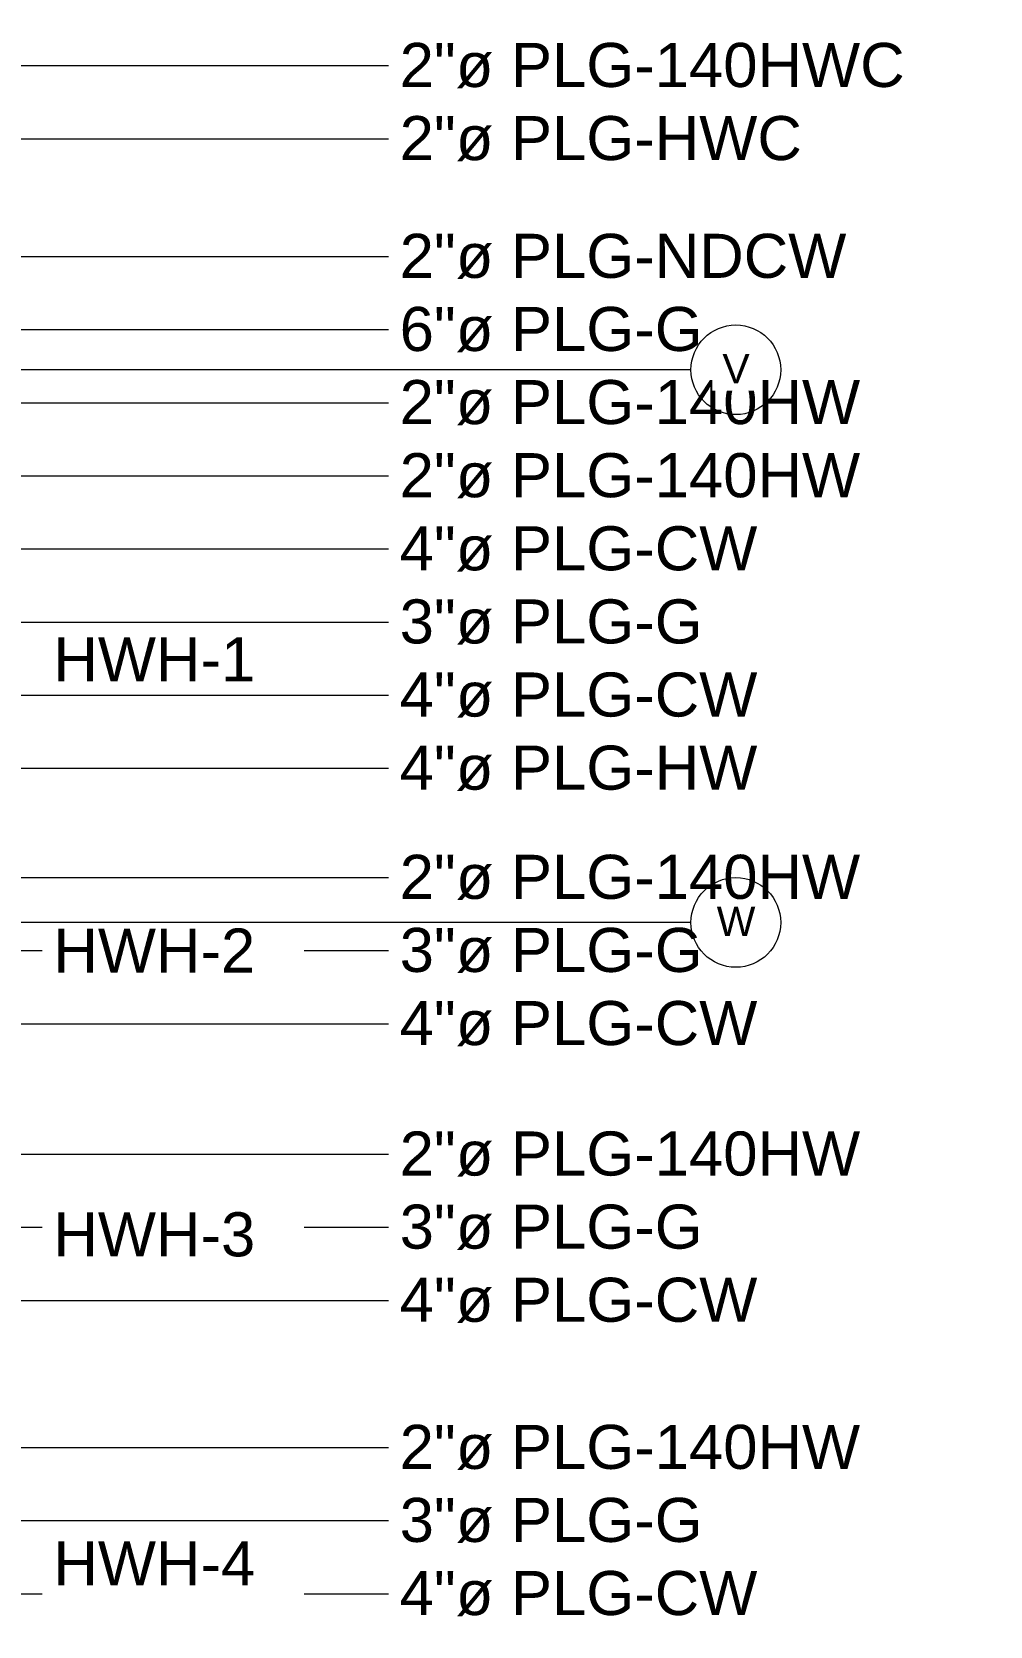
# Model space of a CAD drawing. Header units: inches. Extents: x -3299 to -2222, y -94 to 482.
# Drawn here: x -2350.6 to -2222.4, y 104.8 to 318.2 of the extents above; entities that cross this region are included whole.
import ezdxf

# ---------------------------------------------------------------- set-up
doc = ezdxf.new("R2010")
doc.units = ezdxf.units.IN
doc.header["$MEASUREMENT"] = 0
for name, color, linetype, lineweight in [('G-ANNO-TEXT', 231, 'Continuous', 9), ('P-PIPE-IDEN', 2, 'Continuous', 9), ('S-GRID', 1, 'Continuous', 9), ('S-GRID-IDEN', 1, 'Continuous', 13)]:
    doc.layers.add(name, color=color, linetype=linetype, lineweight=lineweight)
doc.styles.add('Arial', font='arial.ttf', dxfattribs={"height": 5.901198})

# ---------------------------------------------------------------- blocks, each defined once
blk = doc.blocks.new('Grid - 3_16_-139788-Copy of ROOF LEVEL')
at = {"layer": 'S-GRID-IDEN'}
blk.add_circle((0, 0), 0.1875, dxfattribs=at)

msp = doc.modelspace()

# ---------------------------------------------------------------- linework, layer by layer
at = {"layer": 'P-PIPE-IDEN'}
for p, q in [((-2367.33, 313.74), (-2301.36, 313.74)), ((-2366.53, 303.95), (-2301.36, 303.95)), ((-2390.06, 288.17), (-2301.36, 288.17)), ((-2382.55, 278.38), (-2301.36, 278.38)), ((-2377.88, 268.59), (-2301.36, 268.59)), ((-2398.14, 258.8), (-2301.36, 258.8)), ((-2384.87, 249.01), (-2301.36, 249.01)), ((-2382.32, 239.22), (-2301.36, 239.22)), ((-2377.84, 229.43), (-2301.36, 229.43)), ((-2362.44, 219.64), (-2301.36, 219.64)), ((-2392.33, 205.02), (-2301.36, 205.02)), ((-2385.37, 195.23), (-2301.36, 195.23)), ((-2376.52, 185.44), (-2301.36, 185.44)), ((-2394.69, 167.97), (-2301.36, 167.97)), ((-2380.44, 158.18), (-2301.36, 158.18)), ((-2377.1, 148.39), (-2301.36, 148.39)), ((-2394.32, 128.7), (-2301.36, 128.7)), ((-2384.9, 118.91), (-2301.36, 118.91)), ((-2379.34, 109.12), (-2301.36, 109.12))]:
    msp.add_line(p, q, dxfattribs=at)

# ---------------------------------------------------------------- next in the draw order: texts
at = {"layer": 'G-ANNO-TEXT', "char_height": 5.901, "width": 32.04, "attachment_point": 1, "line_spacing_factor": 0.938532, "style": 'Arial', "bg_fill": 3, "box_fill_scale": 1.25, "bg_fill_color": 0, "bg_fill_transparency": 0}
for s, insert in [('HWH-1', (-2347.7, 237.19)), ('HWH-2', (-2347.7, 198.19)), ('HWH-3', (-2347.7, 160.19)), ('HWH-4', (-2347.7, 116.13))]:
    msp.add_mtext(s, dxfattribs=dict(at, insert=insert))
at = {"layer": 'P-PIPE-IDEN', "char_height": 5.901, "width": 14.904, "attachment_point": 1, "line_spacing_factor": 0.938532, "style": 'Arial', "bg_fill": 3, "box_fill_scale": 1.25, "bg_fill_color": 0, "bg_fill_transparency": 0}
for s, insert in [('2"ø', (-2301.36, 306.98)), ('4"ø', (-2301.36, 222.68)), ('4"ø', (-2301.36, 188.48)), ('4"ø', (-2301.36, 151.43)), ('4"ø', (-2301.36, 112.16))]:
    msp.add_mtext(s, dxfattribs=dict(at, insert=insert))

# ---------------------------------------------------------------- next in the draw order: texts
at = {"layer": 'P-PIPE-IDEN', "char_height": 5.901, "attachment_point": 1, "line_spacing_factor": 0.938532, "style": 'Arial', "bg_fill": 3, "box_fill_scale": 1.25, "bg_fill_color": 0, "bg_fill_transparency": 0}
for s, insert, width in [('PLG-HWC', (-2286.47, 306.98), 46.224), ('PLG-HW', (-2286.47, 222.68), 39.168), ('PLG-CW', (-2286.47, 188.48), 39.168), ('PLG-CW', (-2286.47, 151.43), 39.168), ('PLG-CW', (-2286.47, 112.16), 39.168)]:
    msp.add_mtext(s, dxfattribs=dict(at, insert=insert, width=width))

# ---------------------------------------------------------------- next in the draw order: texts
at = {"layer": 'P-PIPE-IDEN', "char_height": 5.901, "width": 14.904, "attachment_point": 1, "line_spacing_factor": 0.938532, "style": 'Arial', "bg_fill": 3, "box_fill_scale": 1.25, "bg_fill_color": 0, "bg_fill_transparency": 0}
for s, insert in [('2"ø', (-2301.36, 316.77)), ('4"ø', (-2301.36, 232.47)), ('3"ø', (-2301.36, 198.27)), ('3"ø', (-2301.36, 161.22)), ('3"ø', (-2301.36, 121.95))]:
    msp.add_mtext(s, dxfattribs=dict(at, insert=insert))

# ---------------------------------------------------------------- next in the draw order: texts
at = {"layer": 'P-PIPE-IDEN', "char_height": 5.901, "attachment_point": 1, "line_spacing_factor": 0.938532, "style": 'Arial', "bg_fill": 3, "box_fill_scale": 1.25, "bg_fill_color": 0, "bg_fill_transparency": 0}
for s, insert, width in [('PLG-140HWC', (-2286.47, 316.77), 62.64), ('PLG-CW', (-2286.47, 232.47), 39.168), ('PLG-G', (-2286.47, 198.27), 30.528), ('PLG-G', (-2286.47, 161.22), 30.528), ('PLG-G', (-2286.47, 121.95), 30.528)]:
    msp.add_mtext(s, dxfattribs=dict(at, insert=insert, width=width))

# ---------------------------------------------------------------- next in the draw order: linework, layer by layer
at = {"layer": 'S-GRID'}
msp.add_line((-2262.38, 199), (-3287, 199), dxfattribs=at)

# ---------------------------------------------------------------- next in the draw order: texts
at = {"layer": 'P-PIPE-IDEN', "char_height": 5.901, "width": 14.904, "attachment_point": 1, "line_spacing_factor": 0.938532, "style": 'Arial', "bg_fill": 3, "box_fill_scale": 1.25, "bg_fill_color": 0, "bg_fill_transparency": 0}
for s, insert in [('3"ø', (-2301.36, 242.26)), ('2"ø', (-2301.36, 208.06)), ('2"ø', (-2301.36, 171.01)), ('2"ø', (-2301.36, 131.73))]:
    msp.add_mtext(s, dxfattribs=dict(at, insert=insert))

# ---------------------------------------------------------------- next in the draw order: texts
at = {"layer": 'P-PIPE-IDEN', "char_height": 5.901, "attachment_point": 1, "line_spacing_factor": 0.938532, "style": 'Arial', "bg_fill": 3, "box_fill_scale": 1.25, "bg_fill_color": 0, "bg_fill_transparency": 0}
for s, insert, width in [('PLG-G', (-2286.47, 242.26), 30.528), ('PLG-140HW', (-2286.47, 208.06), 55.584), ('PLG-140HW', (-2286.47, 171.01), 55.584), ('PLG-140HW', (-2286.47, 131.73), 55.584)]:
    msp.add_mtext(s, dxfattribs=dict(at, insert=insert, width=width))

# ---------------------------------------------------------------- next in the draw order: block references
at = {"layer": 'S-GRID-IDEN', "xscale": 31.99999999999999, "yscale": 31.99999999999999, "zscale": 31.99999999999999, "rotation": 90}
msp.add_blockref('Grid - 3_16_-139788-Copy of ROOF LEVEL', (-2256.38, 199), dxfattribs=at)

# ---------------------------------------------------------------- next in the draw order: texts
at = {"layer": 'P-PIPE-IDEN', "insert": (-2301.36, 252.05), "char_height": 5.901, "width": 14.904, "attachment_point": 1, "line_spacing_factor": 0.938532, "style": 'Arial', "bg_fill": 3, "box_fill_scale": 1.25, "bg_fill_color": 0, "bg_fill_transparency": 0}
msp.add_mtext('4"ø', dxfattribs=at)

# ---------------------------------------------------------------- next in the draw order: texts
at = {"layer": 'P-PIPE-IDEN', "insert": (-2286.47, 252.05), "char_height": 5.901, "width": 39.168, "attachment_point": 1, "line_spacing_factor": 0.938532, "style": 'Arial', "bg_fill": 3, "box_fill_scale": 1.25, "bg_fill_color": 0, "bg_fill_transparency": 0}
msp.add_mtext('PLG-CW', dxfattribs=at)
at = {"layer": 'S-GRID-IDEN', "insert": (-2256.35, 201.12), "char_height": 3.93, "width": 6.144, "attachment_point": 2, "line_spacing_factor": 0.938532, "style": 'Arial', "bg_fill": 3, "box_fill_scale": 1.25, "bg_fill_color": 0, "bg_fill_transparency": 0}
msp.add_mtext('W', dxfattribs=at)

# ---------------------------------------------------------------- next in the draw order: texts
at = {"layer": 'P-PIPE-IDEN', "insert": (-2301.36, 261.84), "char_height": 5.901, "width": 14.904, "attachment_point": 1, "line_spacing_factor": 0.938532, "style": 'Arial', "bg_fill": 3, "box_fill_scale": 1.25, "bg_fill_color": 0, "bg_fill_transparency": 0}
msp.add_mtext('2"ø', dxfattribs=at)

# ---------------------------------------------------------------- next in the draw order: texts
at = {"layer": 'P-PIPE-IDEN', "insert": (-2286.47, 261.84), "char_height": 5.901, "width": 55.584, "attachment_point": 1, "line_spacing_factor": 0.938532, "style": 'Arial', "bg_fill": 3, "box_fill_scale": 1.25, "bg_fill_color": 0, "bg_fill_transparency": 0}
msp.add_mtext('PLG-140HW', dxfattribs=at)

# ---------------------------------------------------------------- next in the draw order: texts
at = {"layer": 'P-PIPE-IDEN', "insert": (-2301.36, 271.63), "char_height": 5.901, "width": 14.904, "attachment_point": 1, "line_spacing_factor": 0.938532, "style": 'Arial', "bg_fill": 3, "box_fill_scale": 1.25, "bg_fill_color": 0, "bg_fill_transparency": 0}
msp.add_mtext('2"ø', dxfattribs=at)

# ---------------------------------------------------------------- next in the draw order: texts
at = {"layer": 'P-PIPE-IDEN', "insert": (-2286.47, 271.63), "char_height": 5.901, "width": 55.584, "attachment_point": 1, "line_spacing_factor": 0.938532, "style": 'Arial', "bg_fill": 3, "box_fill_scale": 1.25, "bg_fill_color": 0, "bg_fill_transparency": 0}
msp.add_mtext('PLG-140HW', dxfattribs=at)

# ---------------------------------------------------------------- next in the draw order: texts
at = {"layer": 'P-PIPE-IDEN', "insert": (-2301.36, 281.42), "char_height": 5.901, "width": 14.904, "attachment_point": 1, "line_spacing_factor": 0.938532, "style": 'Arial', "bg_fill": 3, "box_fill_scale": 1.25, "bg_fill_color": 0, "bg_fill_transparency": 0}
msp.add_mtext('6"ø', dxfattribs=at)

# ---------------------------------------------------------------- next in the draw order: texts
at = {"layer": 'P-PIPE-IDEN', "insert": (-2286.47, 281.42), "char_height": 5.901, "width": 30.528, "attachment_point": 1, "line_spacing_factor": 0.938532, "style": 'Arial', "bg_fill": 3, "box_fill_scale": 1.25, "bg_fill_color": 0, "bg_fill_transparency": 0}
msp.add_mtext('PLG-G', dxfattribs=at)

# ---------------------------------------------------------------- next in the draw order: linework, layer by layer
at = {"layer": 'S-GRID'}
msp.add_line((-2262.38, 273), (-3287, 273), dxfattribs=at)

# ---------------------------------------------------------------- next in the draw order: block references
at = {"layer": 'S-GRID-IDEN', "xscale": 31.99999999999999, "yscale": 31.99999999999999, "zscale": 31.99999999999999, "rotation": 90}
msp.add_blockref('Grid - 3_16_-139788-Copy of ROOF LEVEL', (-2256.38, 273), dxfattribs=at)

# ---------------------------------------------------------------- next in the draw order: texts
at = {"layer": 'P-PIPE-IDEN', "insert": (-2301.36, 291.21), "char_height": 5.901, "width": 14.904, "attachment_point": 1, "line_spacing_factor": 0.938532, "style": 'Arial', "bg_fill": 3, "box_fill_scale": 1.25, "bg_fill_color": 0, "bg_fill_transparency": 0}
msp.add_mtext('2"ø', dxfattribs=at)

# ---------------------------------------------------------------- next in the draw order: texts
at = {"layer": 'P-PIPE-IDEN', "insert": (-2286.47, 291.21), "char_height": 5.901, "width": 53.28, "attachment_point": 1, "line_spacing_factor": 0.938532, "style": 'Arial', "bg_fill": 3, "box_fill_scale": 1.25, "bg_fill_color": 0, "bg_fill_transparency": 0}
msp.add_mtext('PLG-NDCW', dxfattribs=at)
at = {"layer": 'S-GRID-IDEN', "insert": (-2256.35, 275.12), "char_height": 3.93, "width": 4.368, "attachment_point": 2, "line_spacing_factor": 0.938532, "style": 'Arial', "bg_fill": 3, "box_fill_scale": 1.25, "bg_fill_color": 0, "bg_fill_transparency": 0}
msp.add_mtext('V', dxfattribs=at)

doc.saveas('drawing.dxf')
